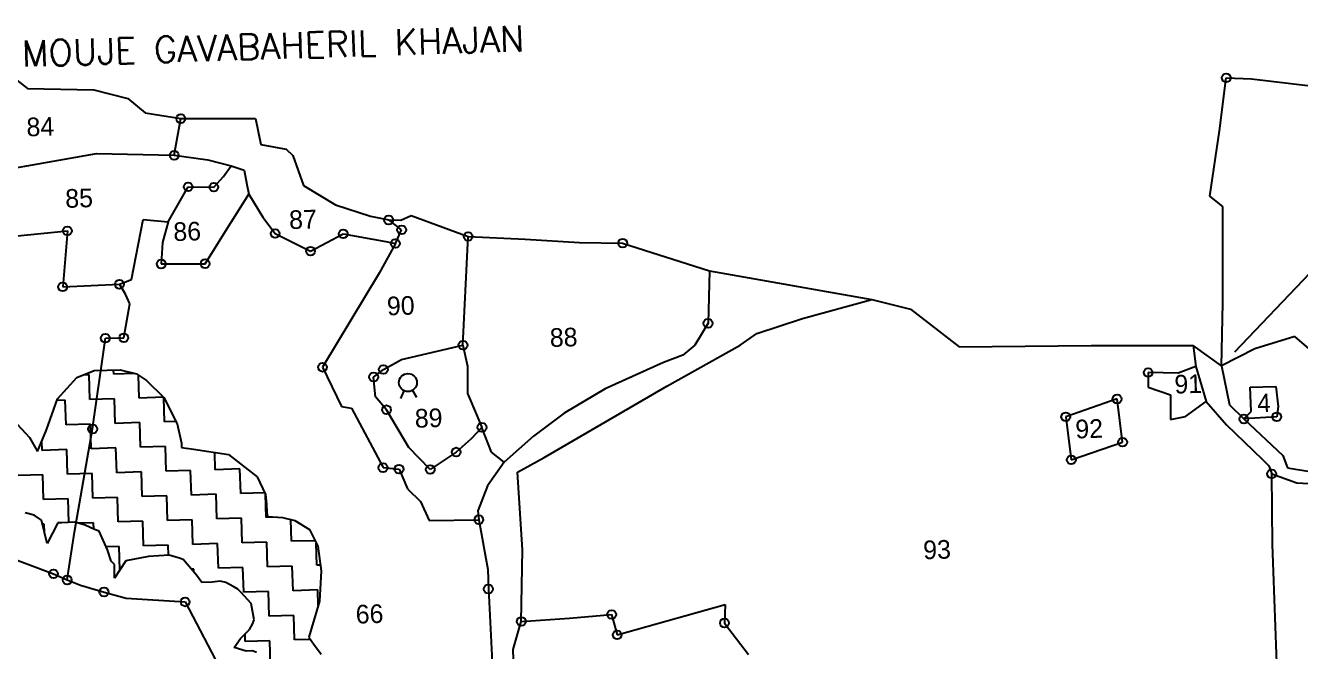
# Model space of a CAD drawing. Header units: metres. Extents: x 322885 to 326856, y 1820433 to 1822952.
# Drawn here: x 323689 to 324723, y 1822399 to 1822906 of the extents above; entities that cross this region are included whole.
import ezdxf

# ---------------------------------------------------------------- set-up
doc = ezdxf.new("R2010")
doc.units = ezdxf.units.M
doc.linetypes.add('DASHDOT', pattern=[25.4, 12.7, -6.35, 0, -6.35])
for name, color, linetype in [('OFF', 1, 'Continuous'), ('POLY_HATCH', 12, 'Continuous'), ('POLY_PARCEL', 6, 'Continuous'), ('POLY_WATER', 4, 'Continuous'), ('TEXT_MAPOUT', 7, 'Continuous'), ('TEXT_PARCEL', 7, 'Continuous'), ('V_BOUND_LINE', 7, 'Continuous'), ('V_BOUND_STREAM_LINE', 7, 'DASHDOT')]:
    doc.layers.add(name, color=color, linetype=linetype)
doc.styles.get("Standard").update_dxf_attribs({"font": 'simplex.shx'})
doc.styles.add('TEXT_MAP', font='', dxfattribs={"height": 0.5})
doc.styles.get('TEXT_MAP').set_extended_font_data('Kruti Dev 050')

msp = doc.modelspace()

# ---------------------------------------------------------------- linework, layer by layer
for points in [[(323993.6, 1822604), (323996.3, 1822610.1)], [(324006.5, 1822604.8), (324003, 1822610.6)]]:
    msp.add_lwpolyline(points)
for centre, radius in [((324662.5, 1822863.6), 3.57), ((323815.2, 1822830.6), 3.57), ((323809.9, 1822800.9), 3.57), ((323821.2, 1822775.4), 3.57), ((323842, 1822775.1), 3.57), ((323983.7, 1822748.5), 3.57), ((323723.3, 1822739.7), 3.57), ((323891.7, 1822737.5), 3.57), ((323946.9, 1822737.3), 3.57), ((323994.2, 1822740.5), 3.57), ((324048.1, 1822735.1), 3.57), ((323920.4, 1822723.3), 3.57), ((323989.1, 1822729.5), 3.57), ((324173.3, 1822729.8), 3.57), ((323799.4, 1822712.9), 3.57), ((323834.9, 1822713.1), 3.57), ((323719.5, 1822694.3), 3.57), ((323765.5, 1822696.4), 3.57), ((324242.5, 1822664.8), 3.57), ((323754.1, 1822652.7), 3.57), ((323769, 1822653.1), 3.57), ((324043.9, 1822647.1), 3.57), ((323930.1, 1822629.2), 3.57), ((323971.5, 1822621.3), 3.57), ((323979.4, 1822627.4), 3.57), ((323999.3, 1822616.8), 7.31), ((324599.2, 1822624.9), 3.57), ((324574, 1822603.5), 3.57), ((323982, 1822594.8), 3.57), ((324532.4, 1822589.1), 3.57), ((324703.4, 1822589.1), 3.57), ((323743.8, 1822579.2), 3.57), ((324059.3, 1822580.5), 3.57), ((324676.7, 1822587.3), 3.57), ((324578.5, 1822568.5), 3.57), ((324038.4, 1822560.5), 3.57), ((323979.1, 1822547.9), 3.57), ((323992.1, 1822546.7), 3.57), ((324536.9, 1822554.2), 3.57), ((324017.4, 1822546.4), 3.57), ((324699.3, 1822542.8), 3.57), ((324056.8, 1822505.7), 3.57), ((323712.1, 1822461.9), 3.57), ((323723.2, 1822456.9), 3.57), ((323753, 1822447.1), 3.57), ((324064.5, 1822449.6), 3.57), ((323818.7, 1822439.1), 3.57), ((324091.2, 1822423.3), 3.57), ((324164.4, 1822428.9), 3.57), ((324168.9, 1822412.4), 3.57), ((324255.8, 1822422), 3.57)]:
    msp.add_circle(centre, radius)
at = {"layer": 'OFF'}
for p, q in [((324243.8, 1822707.4), (324375.3, 1822684)), ((324658.6, 1822630.3), (324635.7, 1822646.9))]:
    msp.add_line(p, q, dxfattribs=at)
at = {"layer": 'POLY_HATCH'}
for p, q in [((323730.9, 1822620.8), (323744.9, 1822626.5)), ((323744.9, 1822626.5), (323766.2, 1822627.2)), ((323766.2, 1822627.2), (323779.4, 1822623.9)), ((323779.4, 1822623.9), (323787.5, 1822618.4)), ((323715.2, 1822603.5), (323730.9, 1822620.8)), ((323787.5, 1822618.4), (323801.6, 1822604.6)), ((323706.5, 1822578.6), (323715.2, 1822603.5)), ((323801.6, 1822604.6), (323812.2, 1822583.4)), ((323679.4, 1822586.7), (323692.5, 1822572.4)), ((323812.2, 1822583.4), (323815.8, 1822567.8)), ((323692.5, 1822572.4), (323699.1, 1822561)), ((323699.1, 1822561), (323706.5, 1822578.6)), ((323815.8, 1822567.8), (323815.9, 1822564.1)), ((323815.9, 1822564.1), (323825.4, 1822562.8)), ((323825.4, 1822562.8), (323854, 1822558.5)), ((323854, 1822558.5), (323877.2, 1822540.5)), ((323877.2, 1822540.5), (323884, 1822526)), ((323884, 1822526), (323884.7, 1822518.2)), ((323696.5, 1822509.5), (323689.1, 1822511.3)), ((323702.4, 1822505.4), (323696.5, 1822509.5)), ((323884.7, 1822518.2), (323884.9, 1822511.9)), ((323884.9, 1822511.9), (323885.6, 1822508.2)), ((323707, 1822486.4), (323702.4, 1822505.4)), ((323715.6, 1822503.2), (323707, 1822486.4)), ((323718.8, 1822503.3), (323715.6, 1822503.2)), ((323729.3, 1822503.6), (323718.8, 1822503.3)), ((323737.8, 1822501.3), (323729.3, 1822503.6)), ((323745.2, 1822497.8), (323737.8, 1822501.3)), ((323885.6, 1822508.2), (323897.7, 1822507.5)), ((323897.7, 1822507.5), (323907.7, 1822505.2)), ((323907.7, 1822505.2), (323919.5, 1822497.7)), ((323749, 1822496.4), (323745.2, 1822497.8)), ((323755.7, 1822481.3), (323749, 1822496.4)), ((323919.5, 1822497.7), (323926.2, 1822484.3)), ((323758.7, 1822472), (323755.7, 1822481.3)), ((323926.2, 1822484.3), (323929, 1822464.4)), ((323761.4, 1822469.4), (323758.7, 1822472)), ((323761.6, 1822458.4), (323761.4, 1822469.4)), ((323770.7, 1822472.3), (323761.6, 1822458.4)), ((323789, 1822476), (323770.7, 1822472.3)), ((323805.8, 1822477.1), (323789, 1822476)), ((323814.9, 1822474.2), (323805.8, 1822477.1)), ((323817.5, 1822473.2), (323814.9, 1822474.2)), ((323827.9, 1822460.9), (323817.5, 1822473.2)), ((323832.3, 1822454.8), (323827.9, 1822460.9)), ((323929, 1822464.4), (323927.6, 1822439.7)), ((323840.7, 1822455), (323832.3, 1822454.8)), ((323847, 1822455.8), (323840.7, 1822455)), ((323851.8, 1822454.8), (323847, 1822455.8)), ((323858.2, 1822451.4), (323851.8, 1822454.8)), ((323861.4, 1822449.4), (323858.2, 1822451.4)), ((323864.1, 1822446.8), (323861.4, 1822449.4)), ((323872.3, 1822437.7), (323864.1, 1822446.8)), ((323874.8, 1822424.7), (323872.3, 1822437.7)), ((323927.6, 1822439.7), (323919, 1822410.6)), ((323868.3, 1822414), (323870.8, 1822416.7)), ((323870.8, 1822416.7), (323873.3, 1822421)), ((323873.3, 1822421), (323874.8, 1822424.7)), ((323858.6, 1822402.1), (323863.7, 1822409.6)), ((323863.7, 1822409.6), (323868.3, 1822414)), ((323919, 1822410.6), (323922.9, 1822405.1)), ((323868.2, 1822399.3), (323858.6, 1822402.1)), ((323873.4, 1822399.4), (323868.2, 1822399.3)), ((323876.6, 1822398), (323873.4, 1822399.4)), ((323922.9, 1822405.1), (323929, 1822396.9))]:
    msp.add_line(p, q, dxfattribs=at)
at = {"layer": 'POLY_HATCH', "linetype": 'Continuous'}
for p, q in [((323740.9, 1822623.1), (323736.3, 1822622.9)), ((323741.5, 1822603.1), (323740.9, 1822623.1)), ((323760.9, 1822623.7), (323760.8, 1822627)), ((323778.1, 1822624.2), (323760.9, 1822623.7)), ((323781.5, 1822604.3), (323780.9, 1822622.9)), ((323721.5, 1822602.5), (323714.7, 1822602.3)), ((323722.2, 1822582.5), (323721.5, 1822602.5)), ((323761.5, 1822603.7), (323741.5, 1822603.1)), ((323762.1, 1822583.7), (323761.5, 1822603.7)), ((323801.3, 1822604.9), (323781.5, 1822604.3)), ((323802, 1822585), (323801.4, 1822604.8)), ((323742.1, 1822583.1), (323722.2, 1822582.5)), ((323742.7, 1822563.2), (323742.1, 1822583.1)), ((323782.1, 1822584.4), (323762.1, 1822583.7)), ((323782.7, 1822564.4), (323782.1, 1822584.4)), ((323811.3, 1822585.3), (323802, 1822585)), ((323702.8, 1822561.9), (323702.6, 1822569.3)), ((323722.8, 1822562.6), (323702.8, 1822561.9)), ((323723.4, 1822542.6), (323722.8, 1822562.6)), ((323762.7, 1822563.8), (323742.7, 1822563.2)), ((323763.3, 1822543.8), (323762.7, 1822563.8)), ((323802.7, 1822565), (323782.7, 1822564.4)), ((323803.3, 1822545), (323802.7, 1822565)), ((323843.2, 1822546.2), (323842.8, 1822560.2)), ((323703.4, 1822542), (323683.4, 1822541.4)), ((323704, 1822522), (323703.4, 1822542)), ((323743.3, 1822543.2), (323723.4, 1822542.6)), ((323744, 1822523.2), (323743.3, 1822543.2)), ((323783.3, 1822544.4), (323763.3, 1822543.8)), ((323783.9, 1822524.4), (323783.3, 1822544.4)), ((323823.2, 1822545.6), (323803.3, 1822545)), ((323823.8, 1822525.7), (323823.2, 1822545.6)), ((323863.2, 1822546.9), (323843.2, 1822546.2)), ((323863.8, 1822526.9), (323863.2, 1822546.9)), ((323724, 1822522.6), (323704, 1822522)), ((323724.6, 1822503.5), (323724, 1822522.6)), ((323763.9, 1822523.8), (323744, 1822523.2)), ((323764.5, 1822503.9), (323763.9, 1822523.8)), ((323803.9, 1822525.1), (323783.9, 1822524.4)), ((323804.5, 1822505.1), (323803.9, 1822525.1)), ((323843.8, 1822526.3), (323823.8, 1822525.7)), ((323844.4, 1822506.3), (323843.8, 1822526.3)), ((323883.3, 1822527.5), (323863.8, 1822526.9)), ((323884.4, 1822507.5), (323883.8, 1822526.4)), ((323704.6, 1822502), (323703.2, 1822502)), ((323704.8, 1822495.4), (323704.6, 1822502)), ((323744.6, 1822503.2), (323732.1, 1822502.9)), ((323744.7, 1822498.1), (323744.6, 1822503.2)), ((323784.5, 1822504.5), (323764.5, 1822503.9)), ((323785.1, 1822484.5), (323784.5, 1822504.5)), ((323824.5, 1822505.7), (323804.5, 1822505.1)), ((323825.1, 1822485.7), (323824.5, 1822505.7)), ((323864.4, 1822506.9), (323844.4, 1822506.3)), ((323865, 1822486.9), (323864.4, 1822506.9)), ((323893.2, 1822507.8), (323884.4, 1822507.5)), ((323905, 1822488.2), (323904.4, 1822506)), ((323924, 1822488.7), (323905, 1822488.2)), ((323765.2, 1822483.9), (323754.7, 1822483.6)), ((323765.7, 1822464.7), (323765.2, 1822483.9)), ((323805.1, 1822485.1), (323785.1, 1822484.5)), ((323805.3, 1822477.1), (323805.1, 1822485.1)), ((323845, 1822486.3), (323825.1, 1822485.7)), ((323845.7, 1822466.4), (323845, 1822486.3)), ((323885, 1822487.6), (323865, 1822486.9)), ((323885.6, 1822467.6), (323885, 1822487.6)), ((323925.5, 1822468.8), (323925, 1822486.8)), ((323905.6, 1822468.2), (323885.6, 1822467.6)), ((323906.2, 1822448.2), (323905.6, 1822468.2)), ((323928.3, 1822468.9), (323925.5, 1822468.8)), ((323825.7, 1822465.7), (323823.9, 1822465.7)), ((323825.7, 1822463.5), (323825.7, 1822465.7)), ((323865.6, 1822467), (323845.7, 1822466.4)), ((323866.2, 1822447), (323865.6, 1822467)), ((323886.2, 1822447.6), (323866.2, 1822447)), ((323886.8, 1822427.6), (323886.2, 1822447.6)), ((323926.2, 1822448.8), (323906.2, 1822448.2)), ((323926.5, 1822436.1), (323926.2, 1822448.8)), ((323906.8, 1822428.2), (323886.8, 1822427.6)), ((323907.4, 1822408.3), (323906.8, 1822428.2)), ((323867.5, 1822407.1), (323867.3, 1822413)), ((323887.4, 1822407.7), (323867.5, 1822407.1)), ((323888, 1822387.7), (323887.4, 1822407.7)), ((323920.4, 1822408.7), (323907.4, 1822408.3))]:
    msp.add_line(p, q, dxfattribs=at)
at = {"layer": 'POLY_PARCEL'}
for p, q in [((323809.9, 1822800.9), (323815.2, 1822830.6)), ((323690.4, 1822792.5), (323746.8, 1822802.4)), ((323746.8, 1822802.4), (323809.9, 1822800.9)), ((323809.9, 1822800.9), (323837.2, 1822797.3)), ((323658.5, 1822786.8), (323690.4, 1822792.5)), ((323837.2, 1822797.3), (323856, 1822792.4)), ((323849.7, 1822783.8), (323856, 1822792.4)), ((323856, 1822792.4), (323866.5, 1822789)), ((323866.5, 1822789), (323868.8, 1822777.3)), ((323842, 1822775.1), (323849.7, 1822783.8)), ((323804.9, 1822747), (323821.2, 1822775.4)), ((323821.2, 1822775.4), (323842, 1822775.1)), ((323852.9, 1822741.5), (323870.4, 1822769.3)), ((323868.8, 1822777.3), (323870.4, 1822769.3)), ((323870.4, 1822769.3), (323881.8, 1822750.8)), ((323775.2, 1822700.4), (323784.6, 1822748.8)), ((323784.6, 1822748.8), (323804.9, 1822747)), ((323804.9, 1822747), (323800.3, 1822730.4)), ((323881.8, 1822750.8), (323891.7, 1822737.5)), ((323994.2, 1822740.5), (323983.7, 1822748.5)), ((323683, 1822735.6), (323723.3, 1822739.7)), ((323723.3, 1822739.7), (323719.5, 1822694.3)), ((323834.9, 1822713.1), (323852.9, 1822741.5)), ((323891.7, 1822737.5), (323920.4, 1822723.3)), ((323920.4, 1822723.3), (323946.9, 1822737.3)), ((323946.9, 1822737.3), (323981.3, 1822731.1)), ((323989.1, 1822729.5), (323994.2, 1822740.5)), ((323800.3, 1822730.4), (323799.4, 1822712.9)), ((323989.1, 1822729.5), (323975.9, 1822705.5)), ((323981.3, 1822731.1), (323989.1, 1822729.5)), ((324043.9, 1822647.1), (324048.1, 1822735.1)), ((323799.4, 1822712.9), (323834.9, 1822713.1)), ((323975.9, 1822705.5), (323930.1, 1822629.2)), ((323719.5, 1822694.3), (323765.5, 1822696.4)), ((323765.5, 1822696.4), (323775.2, 1822700.4)), ((323770.4, 1822688.3), (323765.5, 1822696.4)), ((323773.8, 1822680.5), (323770.4, 1822688.3)), ((323769, 1822653.1), (323773.8, 1822680.5)), ((323743.8, 1822579.2), (323754.1, 1822652.7)), ((323754.1, 1822652.7), (323769, 1822653.1)), ((323994.2, 1822635.4), (324043.9, 1822647.1)), ((324043.9, 1822647.1), (324047.6, 1822630.1)), ((323979.4, 1822627.4), (323994.2, 1822635.4)), ((323930.1, 1822629.2), (323945.4, 1822597.4)), ((323971.5, 1822621.3), (323979.4, 1822627.4)), ((324047.6, 1822630.1), (324047.7, 1822608)), ((324623.6, 1822624.3), (324599.2, 1822624.9)), ((324599.2, 1822624.9), (324599.2, 1822613.2)), ((324637.8, 1822629.9), (324623.6, 1822624.3)), ((323973.1, 1822605.2), (323971.5, 1822621.3)), ((324599.2, 1822613.2), (324617.3, 1822606.9)), ((324681.9, 1822613.2), (324702.8, 1822613.6)), ((324682.7, 1822593.4), (324681.9, 1822613.2)), ((324702.8, 1822613.6), (324704.7, 1822597.4)), ((323982, 1822594.8), (323973.1, 1822605.2)), ((324047.7, 1822608), (324055.3, 1822589.5)), ((324574, 1822603.5), (324532.4, 1822589.1)), ((324578.5, 1822568.5), (324574, 1822603.5)), ((324617.3, 1822606.9), (324617.2, 1822586.9)), ((323945.4, 1822597.4), (323953.5, 1822596)), ((323953.5, 1822596), (323979.1, 1822547.9)), ((324000.1, 1822564.2), (323982, 1822594.8)), ((324629.5, 1822589.4), (324646.1, 1822601.5)), ((324676.7, 1822587.3), (324682.7, 1822593.4)), ((324704.7, 1822597.4), (324703.4, 1822589.1)), ((324055.3, 1822589.5), (324059.3, 1822580.5)), ((324532.4, 1822589.1), (324536.9, 1822554.2)), ((324617.2, 1822586.9), (324629.5, 1822589.4)), ((324703.4, 1822589.1), (324676.7, 1822587.3)), ((323729, 1822495.5), (323743.8, 1822579.2)), ((324050.5, 1822571.1), (324038.4, 1822560.5)), ((324059.3, 1822580.5), (324050.5, 1822571.1)), ((324066.9, 1822560.3), (324059.3, 1822580.5)), ((324017.4, 1822546.4), (324000.1, 1822564.2)), ((324536.9, 1822554.2), (324578.5, 1822568.5)), ((324038.4, 1822560.5), (324017.4, 1822546.4)), ((324077.3, 1822552.2), (324066.9, 1822560.3)), ((323979.1, 1822547.9), (323992.1, 1822546.7)), ((323992.1, 1822546.7), (323999, 1822530.8)), ((324700.1, 1822485.7), (324699.3, 1822542.8)), ((323999, 1822530.8), (324009.6, 1822520.4)), ((324009.6, 1822520.4), (324016.5, 1822505)), ((324016.5, 1822505), (324056.8, 1822505.7)), ((323723.2, 1822456.9), (323729, 1822495.5)), ((324704.6, 1822361.5), (324700.1, 1822485.7)), ((323672.6, 1822476.8), (323712.1, 1822461.9)), ((323712.1, 1822461.9), (323723.2, 1822456.9)), ((323723.2, 1822456.9), (323733.9, 1822452.7)), ((323733.9, 1822452.7), (323753, 1822447.1)), ((323753, 1822447.1), (323770.9, 1822442.2)), ((323770.9, 1822442.2), (323818.7, 1822439.1)), ((323818.7, 1822439.1), (323849.2, 1822380.8)), ((324168.9, 1822412.4), (324256.3, 1822436.9)), ((324256.3, 1822436.9), (324255.8, 1822422)), ((324130.2, 1822425.9), (324164.4, 1822428.9)), ((324164.4, 1822428.9), (324168.9, 1822412.4)), ((324091.2, 1822423.3), (324130.2, 1822425.9)), ((324255.8, 1822422), (324275.2, 1822396.6))]:
    msp.add_line(p, q, dxfattribs=at)
at = {"layer": 'POLY_WATER'}
for p, q in [((324657, 1822820.6), (324662.5, 1822863.6)), ((324662.5, 1822863.6), (324682.9, 1822862.9)), ((324682.9, 1822862.9), (324805.7, 1822848.1)), ((324649.3, 1822767.7), (324657, 1822820.6)), ((324659.6, 1822759.4), (324649.3, 1822767.7)), ((324659.8, 1822681.5), (324659.6, 1822759.4)), ((324243.8, 1822707.4), (324242.5, 1822664.8)), ((324319, 1822668.6), (324375.3, 1822684)), ((324658.6, 1822630.3), (324659.8, 1822681.5)), ((324242.5, 1822664.8), (324231.9, 1822647.2)), ((324282, 1822656.6), (324319, 1822668.6)), ((324268.6, 1822647), (324282, 1822656.6)), ((324718, 1822654.1), (324685.6, 1822644)), ((324737.2, 1822637.6), (324718, 1822654.1)), ((324209.1, 1822614), (324268.6, 1822647)), ((324231.9, 1822647.2), (324222.1, 1822638.9)), ((324635.7, 1822646.9), (324637.8, 1822629.9)), ((324685.6, 1822644), (324658.6, 1822630.3)), ((324206.4, 1822633.1), (324159.2, 1822611.7)), ((324222.1, 1822638.9), (324206.4, 1822633.1)), ((324637.8, 1822629.9), (324646.1, 1822601.5)), ((324658.6, 1822630.3), (324665, 1822598.9)), ((324109.8, 1822556.2), (324209.1, 1822614)), ((324159.2, 1822611.7), (324125.9, 1822592.1)), ((324125.9, 1822592.1), (324101.2, 1822573.5)), ((324646.1, 1822601.5), (324662.7, 1822582.6)), ((324665, 1822598.9), (324676.7, 1822587.3)), ((324662.7, 1822582.6), (324691.5, 1822554.8)), ((324676.7, 1822587.3), (324708.4, 1822557.6)), ((324101.2, 1822573.5), (324077.3, 1822552.2)), ((324077.3, 1822552.2), (324063.9, 1822533.2)), ((324088.2, 1822544.3), (324109.8, 1822556.2)), ((324691.5, 1822554.8), (324696.9, 1822549.4)), ((324708.4, 1822557.6), (324712, 1822547.7)), ((324092.1, 1822481.4), (324088.2, 1822544.3)), ((324696.9, 1822549.4), (324699.3, 1822542.8)), ((324699.3, 1822542.8), (324719.7, 1822535.6)), ((324712, 1822547.7), (324786.5, 1822535.3)), ((324063.9, 1822533.2), (324055.9, 1822513)), ((324719.7, 1822535.6), (324734.6, 1822534.9)), ((324055.9, 1822513), (324056.8, 1822505.7)), ((324056.8, 1822505.7), (324064, 1822465.5)), ((324091.2, 1822423.3), (324092.1, 1822481.4)), ((324064, 1822465.5), (324064.5, 1822449.6)), ((324064.5, 1822449.6), (324067.8, 1822384.8)), ((324084.6, 1822400.5), (324091.2, 1822423.3)), ((324085.1, 1822384.6), (324084.6, 1822400.5))]:
    msp.add_line(p, q, dxfattribs=at)
at = {"layer": 'V_BOUND_LINE'}
for p, q in [((323673.8, 1822868.6), (323690.9, 1822855)), ((323690.9, 1822855), (323744.8, 1822854)), ((323744.8, 1822854), (323772.4, 1822846.9)), ((323772.4, 1822846.9), (323786.3, 1822835.3)), ((323786.3, 1822835.3), (323815.2, 1822830.6)), ((323815.2, 1822830.6), (323875.9, 1822830.8)), ((323875.9, 1822830.8), (323880, 1822809.7)), ((323880, 1822809.7), (323900.5, 1822806)), ((323900.5, 1822806), (323905.9, 1822800.8)), ((323905.9, 1822800.8), (323914.6, 1822776.4)), ((323914.6, 1822776.4), (323940.5, 1822760.9)), ((323940.5, 1822760.9), (323969.1, 1822751.6)), ((323969.1, 1822751.6), (323983.7, 1822748.5)), ((323983.7, 1822748.5), (323993.5, 1822748.4)), ((323993.5, 1822748.4), (324002, 1822752.2)), ((324002, 1822752.2), (324048.1, 1822735.1)), ((324048.1, 1822735.1), (324094.2, 1822732.9)), ((324094.2, 1822732.9), (324138.3, 1822730.3)), ((324138.3, 1822730.3), (324173.3, 1822729.8)), ((324173.3, 1822729.8), (324243.8, 1822707.4)), ((324375.3, 1822684), (324406.7, 1822676.3)), ((324406.7, 1822676.3), (324446, 1822645.7)), ((324446, 1822645.7), (324553, 1822646.9)), ((324553, 1822646.9), (324635.7, 1822646.9))]:
    msp.add_line(p, q, dxfattribs=at)
at = {"layer": 'V_BOUND_STREAM_LINE', "ltscale": 10}
msp.add_line((324756.8, 1822733.4), (324658.6, 1822630.3), dxfattribs=at)

# ---------------------------------------------------------------- texts
at = {"layer": 'TEXT_MAPOUT'}
msp.add_text('MOUJE GAVABAHERIL KHAJAN', height=20.978, rotation=1.7524, dxfattribs=at).set_placement((323686.7, 1822872.7))
at = {"layer": 'TEXT_PARCEL', "style": 'TEXT_MAP'}
for s, height, p in [('84', 15.1, (323690.4, 1822816.2)), ('85', 15.1, (323721.8, 1822758.3)), ('86', 15.1, (323809.4, 1822731.4)), ('87', 15.1, (323903.2, 1822741.1)), ('90', 15.1, (323982.5, 1822671.2)), ('88', 15.1, (324114.5, 1822645.6)), ('91', 15.1, (324620.7, 1822607.8)), ('4', 14.7, (324687.8, 1822592.8)), ('89', 15.1, (324005.1, 1822580.2)), ('92', 15.1, (324540.4, 1822571.5)), ('93', 15.1, (324417.1, 1822473.6)), ('66', 15.1, (323957.2, 1822421.5))]:
    msp.add_text(s, height=height, rotation=1.7524, dxfattribs=at).set_placement(p)

doc.saveas('drawing.dxf')
